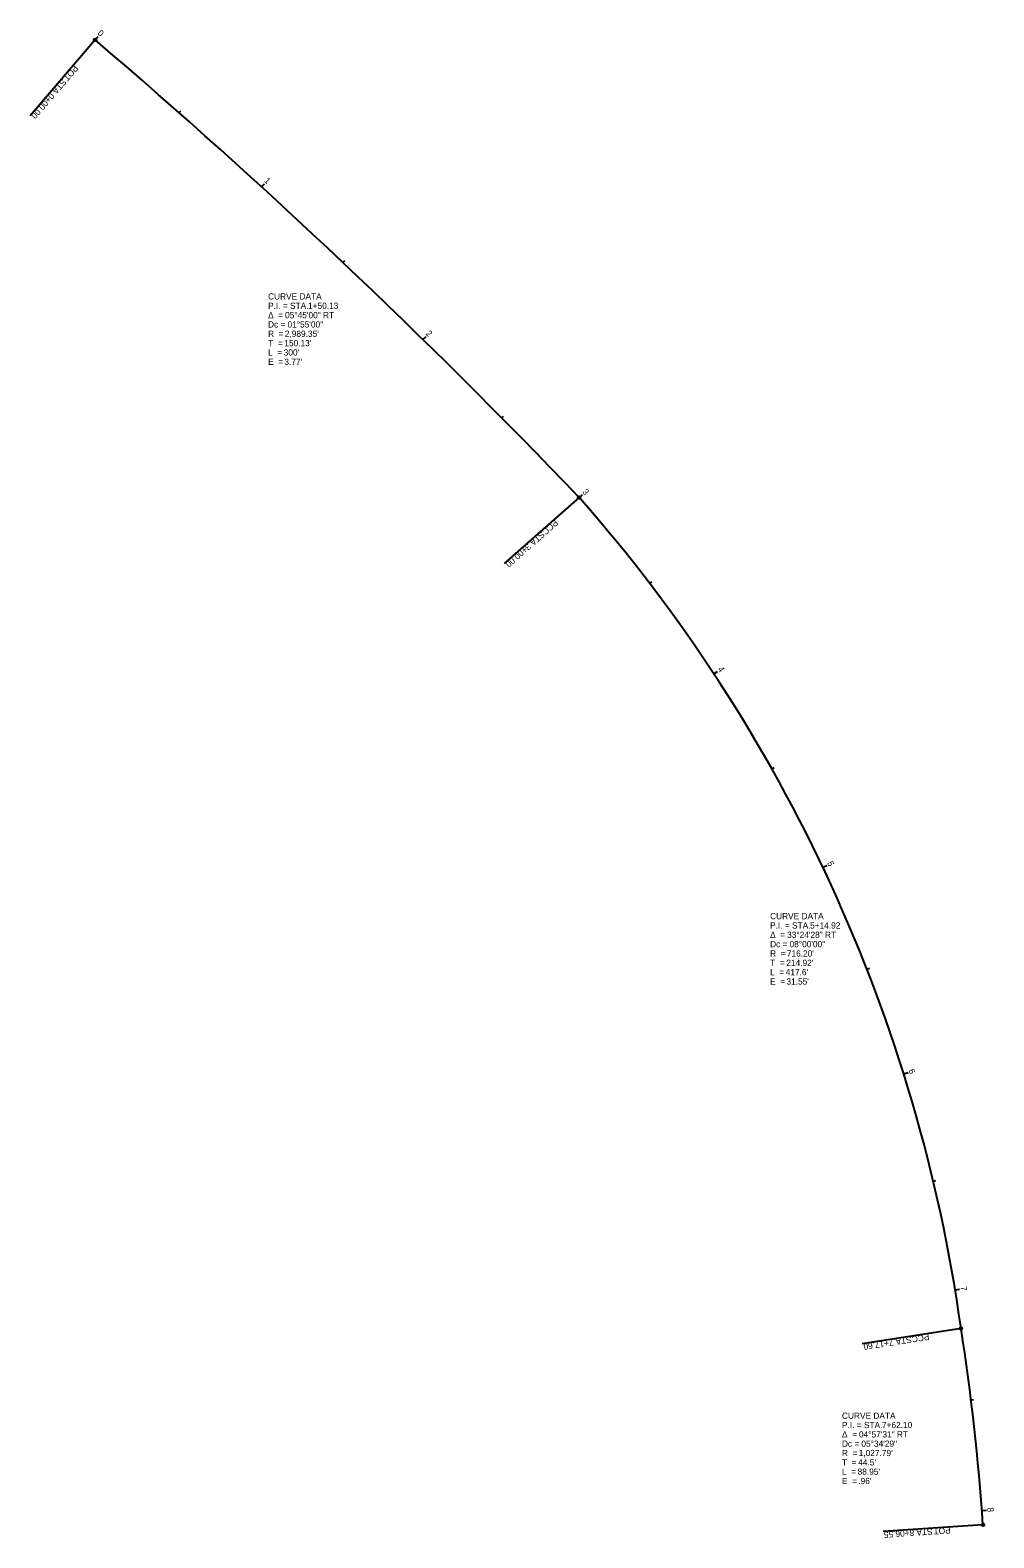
# Model space of a CAD drawing. Extents: x 223856 to 224290, y 542717 to 543396.
import ezdxf

# ---------------------------------------------------------------- set-up
doc = ezdxf.new("R2010")
doc.units = 0
for name, color, linetype in [('GE_X_Alignment', 7, 'Continuous'), ('GE_X_Alignment_100_Cardinal_Points', 7, 'Continuous'), ('GE_X_Alignment_100_Curve_Data', 7, 'Continuous'), ('GE_X_Alignment_100_Stations', 7, 'Continuous')]:
    doc.layers.add(name, color=color, linetype=linetype)

msp = doc.modelspace()

# ---------------------------------------------------------------- linework, layer by layer
at = {"layer": 'GE_X_Alignment'}
for centre, radius, start, end in [((221942.95, 541119), 2989.35, 43.72706, 49.47705), ((223565.8, 542711.84), 716.2, 7.97483, 41.3827), ((223259.53, 542653.01), 1027.79, 3.89531, 8.85397)]:
    msp.add_arc(centre, radius, start, end, dxfattribs=at)
at = {"layer": 'GE_X_Alignment_100_Cardinal_Points'}
for p, q in [((223885.29, 543391.34), (223856.05, 543357.13)), ((224103.17, 543185.3), (224069.41, 543155.56)), ((224275.08, 542811.2), (224230.61, 542804.27)), ((224284.95, 542722.83), (224240.05, 542719.77))]:
    msp.add_line(p, q, dxfattribs=at)
for centre in [(223885.29, 543391.34), (224103.17, 543185.3), (224275.08, 542811.2), (224284.95, 542722.83)]:
    msp.add_circle(centre, 0.6, dxfattribs=at)
at = {"layer": 'GE_X_Alignment_100_Stations'}
for p, q in [((223885.29, 543391.34), (223886.59, 543392.86)), ((223923.02, 543358.53), (223923.81, 543359.43)), ((223960.2, 543325.1), (223961.55, 543326.58)), ((223996.82, 543291.05), (223997.64, 543291.93)), ((224032.86, 543256.4), (224034.25, 543257.83)), ((224068.31, 543221.15), (224069.17, 543221.99)), ((224103.17, 543185.3), (224104.67, 543186.63)), ((224134.89, 543146.67), (224135.85, 543147.4)), ((224163.84, 543105.91), (224165.51, 543107.01)), ((224189.87, 543063.23), (224190.92, 543063.82)), ((224212.86, 543018.84), (224214.67, 543019.7)), ((224232.7, 542972.96), (224233.82, 542973.4)), ((224249.29, 542925.8), (224251.2, 542926.4)), ((224262.55, 542877.6), (224263.72, 542877.88)), ((224272.42, 542828.6), (224274.39, 542828.92)), ((224279.56, 542779.11), (224280.75, 542779.26)), ((224284.48, 542729.36), (224286.48, 542729.51))]:
    msp.add_line(p, q, dxfattribs=at)

# ---------------------------------------------------------------- texts
at = {"layer": 'GE_X_Alignment_100_Cardinal_Points'}
for s, rotation, p in [(' STA. ', 229.47705, (223871.17, 543374.77)), ('POT', 229.47705, (223875.81, 543380.19)), ('0+00.00', 229.47705, (223865.12, 543367.68)), ('PCC', 221.3827, (224092.16, 543175.55)), ('3+00.00', 221.3827, (224079.94, 543164.78)), (' STA. ', 221.3827, (224086.93, 543170.95)), ('7+17.60', 188.85397, (224244.45, 542806.39)), (' STA. ', 188.85397, (224253.66, 542807.83)), ('PCC', 188.85397, (224260.54, 542808.9)), ('8+06.55', 183.89531, (224253.88, 542720.67)), (' STA. ', 183.89531, (224263.18, 542721.31)), ('POT', 183.89531, (224270.29, 542721.79))]:
    msp.add_text(s, height=2.8, rotation=rotation, dxfattribs=at).set_placement(p)
at = {"layer": 'GE_X_Alignment_100_Curve_Data'}
for s, p in [('CURVE DATA', (223963.14, 543274.42)), ('P.I. = STA. ', (223963.14, 543270.22)), ('1+50.13', (223981.13, 543270.22)), ('Δ  = ', (223963.14, 543266.02)), ('05°45\'00" RT', (223970.79, 543266.02)), ('Dc = ', (223963.14, 543261.82)), ('R  = ', (223963.14, 543257.62)), ("2,989.35'", (223970.68, 543257.62)), ('01°55\'00"', (223971.89, 543261.82)), ('T  = ', (223963.14, 543253.42)), ('L  = ', (223963.14, 543249.22)), ("300'", (223970.18, 543249.22)), ("150.13'", (223970.46, 543253.42)), ('E  = ', (223963.14, 543245.02)), ("3.77'", (223970.48, 543245.02)), ('CURVE DATA', (224189.12, 542995.45)), ('P.I. = STA. ', (224189.12, 542991.25)), ('5+14.92', (224207.12, 542991.25)), ('Δ  = ', (224189.12, 542987.05)), ('33°24\'28" RT', (224196.77, 542987.05)), ('Dc = ', (224189.12, 542982.85)), ('R  = ', (224189.12, 542978.65)), ("716.20'", (224196.66, 542978.65)), ('08°00\'00"', (224197.87, 542982.85)), ('T  = ', (224189.12, 542974.45)), ("214.92'", (224196.44, 542974.45)), ('L  = ', (224189.12, 542970.25)), ('E  = ', (224189.12, 542966.05)), ("417.6'", (224196.16, 542970.25)), ("31.55'", (224196.47, 542966.05)), ('CURVE DATA', (224221.47, 542770.57)), ('Δ  = ', (224221.47, 542762.17)), ('P.I. = STA. ', (224221.47, 542766.37)), ('04°57\'31" RT', (224229.12, 542762.17)), ('7+62.10', (224239.47, 542766.37)), ('Dc = ', (224221.47, 542757.97)), ('R  = ', (224221.47, 542753.77)), ("1,027.79'", (224229.01, 542753.77)), ('05°34\'29"', (224230.22, 542757.97)), ('T  = ', (224221.47, 542749.57)), ("44.5'", (224228.79, 542749.57)), ('L  = ', (224221.47, 542745.37)), ('E  = ', (224221.47, 542741.17)), ("88.95'", (224228.51, 542745.37)), (".96'", (224228.82, 542741.17))]:
    msp.add_text(s, height=2.8, dxfattribs=at).set_placement(p)
at = {"layer": 'GE_X_Alignment_100_Stations'}
for s, rotation, p in [('0', 319.47705, (223886.12, 543393.91)), ('1', 317.56039, (223961.16, 543327.61)), ('2', 315.64372, (224033.91, 543258.87)), ('3', 311.3827, (224104.41, 543187.68)), ('4', 303.38273, (224165.35, 543108.16)), ('5', 295.38276, (224214.7, 543020.79)), ('6', 287.38279, (224251.37, 542927.52)), ('7', 279.38282, (224274.72, 542830)), ('8', 274.26045, (224286.9, 542730.56))]:
    msp.add_text(s, height=2.8, rotation=rotation, dxfattribs=at).set_placement(p)

doc.saveas('drawing.dxf')
